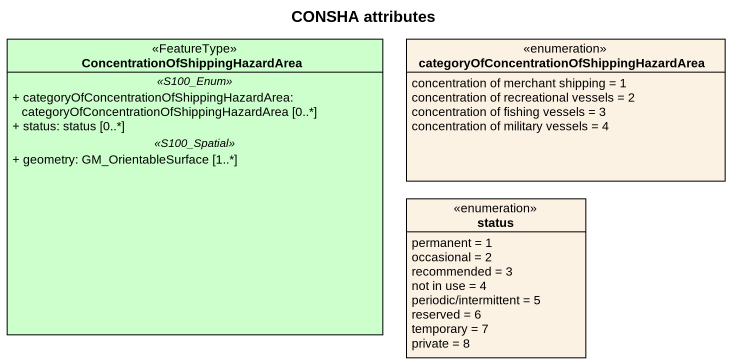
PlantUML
@startuml
title CONSHA attributes
hide circle
hide empty members
skinparam classAttributeIconSize 0
class "ConcentrationOfShippingHazardArea" as ConcentrationOfShippingHazar <<FeatureType>> #CCFFCC {
  .. <<S100_Enum>> ..
  + categoryOfConcentrationOfShippingHazardArea: categoryOfConcentrationOfShippingHazardArea [0..*]
  + status: status [0..*]
  .. <<S100_Spatial>> ..
  + geometry: GM_OrientableSurface [1..*]
}
enum "categoryOfConcentrationOfShippingHazardArea" as categoryOfConcentrationOfShi #FCF2E3 {
  concentration of merchant shipping = 1
  concentration of recreational vessels = 2
  concentration of fishing vessels = 3
  concentration of military vessels = 4
}
enum status #FCF2E3 {
  permanent = 1
  occasional = 2
  recommended = 3
  not in use = 4
  periodic/intermittent = 5
  reserved = 6
  temporary = 7
  private = 8
}
@enduml
